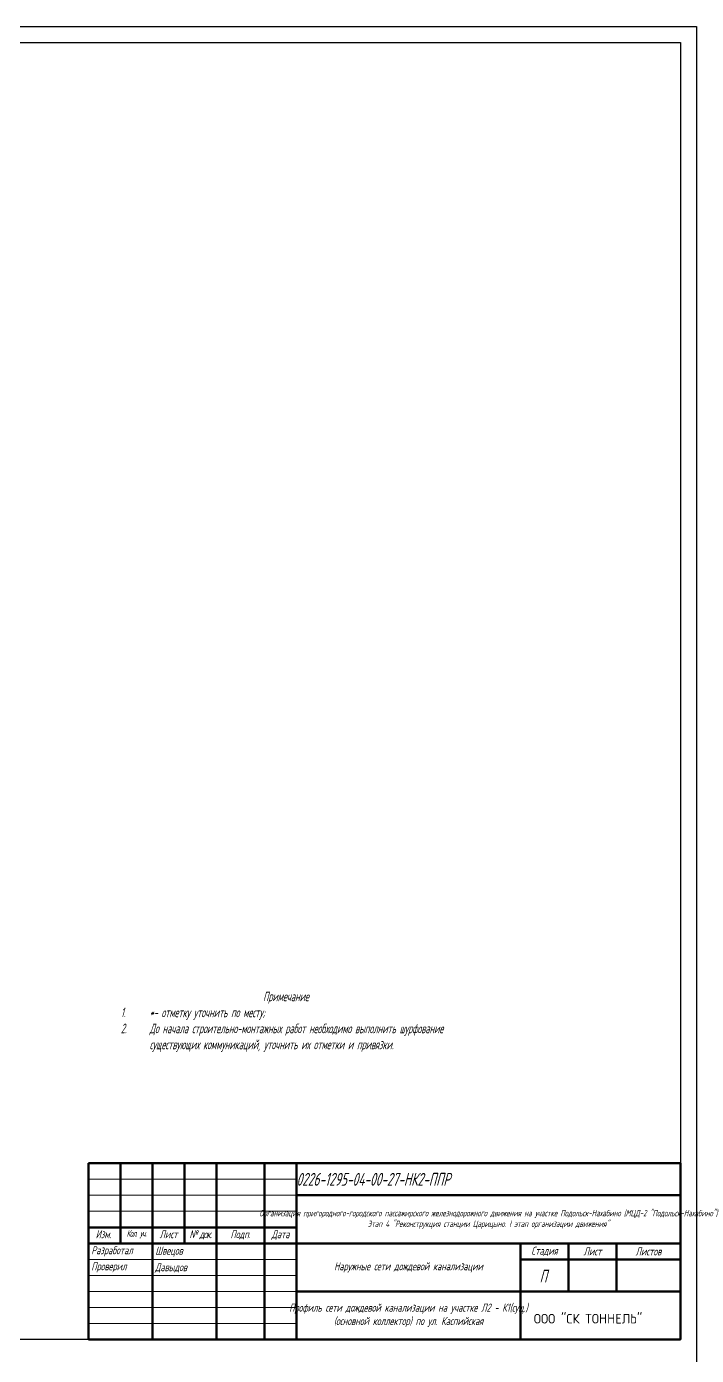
# Model space of a CAD drawing. Header units: metres. Extents: x -30 to 1753, y -860 to 400.
# Drawn here: x 1543.6 to 1753, y -15 to 400 of the extents above; entities that cross this region are included whole.
import ezdxf

# ---------------------------------------------------------------- set-up
doc = ezdxf.new("R2010")
doc.units = ezdxf.units.M
doc.header["$LTSCALE"] = 0.2
doc.layers.add('МГТ_ИГ_Геология', color=252, linetype='Continuous')
doc.layers.add('ПС-НВК-Деталировка', color=7, linetype='Continuous', lineweight=25)
doc.styles.add('GOST-2.304_Type-B', font='')
doc.styles.get("Standard").update_dxf_attribs({"font": 'SPDS.shx', "width": 0.7, "oblique": 15, "height": 3})
doc.styles.add('ШТАМП_СПДС', font='spds.shx', dxfattribs={"width": 0.8, "oblique": 15, "height": 2.5})
doc.styles.get('GOST-2.304_Type-B').set_extended_font_data('GOST Common')

msp = doc.modelspace()

# ---------------------------------------------------------------- linework, layer by layer
at = {"color": 7, "linetype": 'Continuous', "lineweight": 50}
msp.add_lwpolyline([(1563, 45), (1748, 45), (1748, -10), (1563, -10)], close=True, dxfattribs=at)
for points in [[(1563, 45), (1563, -10)], [(1573, 45), (1573, 20)], [(1583, 45), (1583, -10)], [(1593, 45), (1593, 20)], [(1603, 45), (1603, -10)], [(1618, 45), (1618, -10)], [(1628, 45), (1628, -10)], [(1628, 35), (1748, 35)], [(1563, 25), (1628, 25)], [(1563, 20), (1628, 20)], [(1628, 20), (1748, 20)], [(1698, 20), (1698, -10)], [(1713, 20), (1713, 5)], [(1728, 20), (1728, 5)], [(1698, 15), (1748, 15)], [(1628, 5), (1748, 5)]]:
    msp.add_lwpolyline(points, dxfattribs=at)
at = {"color": 7, "linetype": 'Continuous', "lineweight": 20}
for points in [[(1563, 40), (1628, 40)], [(1563, 35), (1628, 35)], [(1563, 30), (1628, 30)], [(1563, 15), (1628, 15)], [(1563, 10), (1628, 10)], [(1563, 5), (1628, 5)], [(1563, 0), (1628, 0)], [(1563, -5), (1628, -5)]]:
    msp.add_lwpolyline(points, dxfattribs=at)
at = {"layer": 'ПС-НВК-Деталировка'}
for points in [[(-30, 400), (1753, 400), (1753, -20), (-30, -20)], [(1748, -10), (-10, -10), (-10, 395), (1748, 395)]]:
    msp.add_lwpolyline(points, close=True, dxfattribs=at)

# ---------------------------------------------------------------- texts
at = {"color": 7, "linetype": 'Continuous', "lineweight": 20}
for s, insert, char_height, width, attachment_point, style in [('0226-1295-04-00-27-НК2-ППР', (1628, 40), 4, 120, 4, 'ШТАМП_СПДС'), ('\\pxqc;Организация пригородного-городского пассажирского железнодорожного движения на участке Подольск-Нахабино (МЦД-2 "Подольск-Нахабино") Этап 4 "Реконструкция станции Царицыно. I этап организации движения"', (1628, 27.5), 2, 120, 4, 'ШТАМП_СПДС'), ('Изм.', (1567.689, 24.101), 2.5, 10, 2, 'ШТАМП_СПДС'), ('{\\T0.85;Кол. уч.}', (1578, 24.101), 2, 10, 2, 'ШТАМП_СПДС'), ('Лист', (1588, 24.101), 2.5, 10, 2, 'ШТАМП_СПДС'), ('{\\T0.85;№ док.}', (1598, 24.101), 2.5, 10, 2, 'ШТАМП_СПДС'), ('Подп.', (1610.5, 24.101), 2.5, 15, 2, 'ШТАМП_СПДС'), ('Дата', (1623, 24.101), 2.5, 10, 2, 'ШТАМП_СПДС'), ('Разработал', (1563.877, 17.5), 2.5, 20, 4, 'ШТАМП_СПДС'), ('Швецов', (1583.882, 17.363), 2.5, 20, 4, 'ШТАМП_СПДС'), ('Стадия', (1705.5, 17.5), 2.5, 15, 5, 'ШТАМП_СПДС'), ('Лист', (1720.5, 17.5), 2.5, 15, 5, 'ШТАМП_СПДС'), ('Листов', (1738, 17.5), 2.5, 20, 5, 'ШТАМП_СПДС'), ('Проверил', (1563.877, 12.5), 2.5, 20, 4, 'ШТАМП_СПДС'), ('Давыдов', (1583.796, 12.293), 2.5, 20, 4, 'ШТАМП_СПДС'), ('\\pxqc;Наружные сети дождевой канализации', (1628, 12.5), 2.5, 70, 4, 'ШТАМП_СПДС'), ('П', (1703.976, 9.753), 4, 20, 4, 'ШТАМП_СПДС'), ('\\pxqc;Профиль сети дождевой канализации на участке Л2 - К1(сущ.) (основной коллектор) по ул. Каспийская', (1628, -2.5), 2.5, 70, 4, 'ШТАМП_СПДС'), ('ООО "СК ТОННЕЛЬ"', (1702.175, -3.538), 3, 62.2597, 4, 'GOST-2.304_Type-B')]:
    msp.add_mtext(s, dxfattribs=dict(at, insert=insert, char_height=char_height, width=width, attachment_point=attachment_point, style=style))
at = {"layer": 'МГТ_ИГ_Геология', "color": 0, "lineweight": 25, "insert": (1563.86, 98.618), "char_height": 3, "attachment_point": 1}
msp.add_mtext_dynamic_manual_height_columns('\\pxi-3,l6,t6;                                      Примечание\\P\\pl6.08,t6.08;1.^I*- отметку уточнить по месту;\\P2.^IДо начала строительно-монтажных работ необходимо выполнить шурфование существующих коммуникаций, уточнить их отметки и привязки.{\\fTimes New Roman|b0|i0|c204|p18;\\C0; }', width=115.31756, gutter_width=15, heights=[0], dxfattribs=at)

doc.saveas('drawing.dxf')
